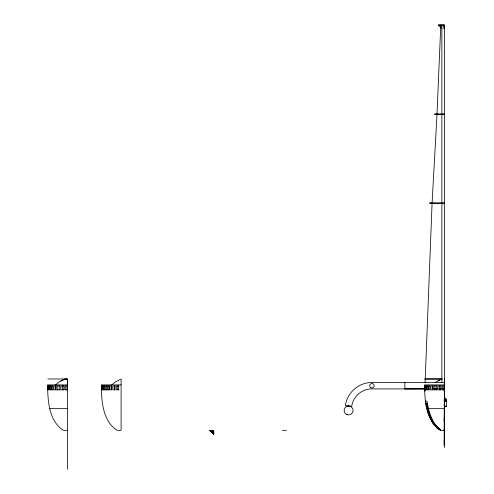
<?xml version="1.0" encoding="UTF-8"?>
<svg xmlns="http://www.w3.org/2000/svg" width="494" height="494" viewBox="0 0 494 494"><rect width="100%" height="100%" fill="white"/><g stroke="black" fill="none" stroke-linecap="round" stroke-linejoin="round"><path stroke-width="0.74" d="M67.388 390.834L67.388 378.978L47.862 378.978M444.192 445.162C444.304 429.811 444.495 454.912 444.192 441.506M444.192 430.348L444.39 424.716L444.39 430.348L440.444 430.348L436.258 427.483M444.192 421.333L444.192 419.925M444.192 419.628L444.39 389.235M444.39 421.333L444.39 378.978M425.081 382.48L432.083 203.127L437.023 114.207L440.734 26.441L440.642 26.923M111.632 384.912L115.664 381.72L121.104 379.04L121.104 430.348L117.158 430.348C102.474 420.968 101.455 400.659 101.35 384.906L121.104 384.906M440.382 26.793C440.79 23.724 439.963 29.097 441.08 26.096M55.217 385.11L59.546 381.701L64.887 379.207A111.866 31.276 -90 0 1 65.943 379.028L66.554 378.978M435.578 382.393L437.054 381.405M60.682 381.028L63.084 379.818A112.99 31.591 -90 0 1 64.868 379.213M440.086 379.818L437.684 381.028L440.086 379.818A112.99 31.591 -90 0 1 441.871 379.213M347.436 414.756L346.356 414.312A4.483 4.483 0 0 1 346.356 406.543L348.597 405.938M64.887 379.207L67.369 378.978L67.388 469.3M444.39 388.37L444.168 388.389A0.988 0.988 0 0 0 443.674 390.032M444.39 447.478L444.39 24.7L438.462 24.7L438.462 25.293L444.39 25.293M443.896 26.096L444.39 26.096M443.896 26.793L444.39 26.793M444.39 28.714L443.896 28.714L443.896 25.293M434.51 113.91L444.39 113.91M436.035 114.207L438.011 114.207M434.51 114.503L444.39 114.503M429.57 202.83L444.39 202.83M431.095 203.127L433.071 203.127M429.57 203.423L444.39 203.423M444.39 382.566L371.84 382.566C358.872 382.27 346.905 392.749 345.417 405.63L351.777 406.253C352.975 396.472 362.164 388.63 372.007 388.92L425.396 388.914M67.388 384.906L47.634 384.906C47.739 400.659 48.758 420.968 63.442 430.348L67.388 430.348M444.39 384.906L424.636 384.906C424.655 400.22 425.772 418.671 438.499 429.163M47.683 385.894L47.683 389.846M51.228 385.894L49.987 385.894L49.987 389.846L51.228 389.846M52.839 385.894L51.642 385.894L51.642 389.846L52.839 389.846M60.002 385.894L56.254 385.894L56.254 389.846L60.002 389.846M63.992 385.894L60.91 385.894L60.91 389.846L63.992 389.846M67.388 385.894L64.949 385.894L64.949 389.846L67.388 389.846M101.394 385.894L101.394 389.846M104.938 385.894L102.48 385.894L102.48 389.846L104.938 389.846M107.149 385.894L105.339 385.894L105.339 389.846L107.149 389.846M118.986 385.894L116.238 385.894L116.238 389.846L118.986 389.846M424.686 385.894L424.686 389.846M428.23 385.894L426.989 385.894L426.989 389.846L428.23 389.846M436.999 385.894L433.257 385.894L433.257 389.846L436.999 389.846M440.994 385.894L437.912 385.894L437.912 389.846L440.994 389.846M444.39 385.894L441.951 385.894L441.951 389.846L444.39 389.846M404.876 388.741L424.865 388.741M434.09 388.741L437.171 388.741M425.414 388.827L404.876 388.914L404.876 382.566M434.109 388.809L437.289 388.803M439.073 388.803L441.148 388.803M434.473 388.908L436.795 388.914M439.055 388.908L440.592 388.914M424.636 388.969L425.229 388.969M425.007 389.846L425.383 389.846L425.383 385.894L425.007 385.894L424.933 390.34M424.636 390.334L425.229 390.334M425.229 390.834L424.642 391.038M444.39 397.973L444.983 397.973M444.328 398.763L445.872 399.158M444.39 399.158L446.366 399.158L446.366 406.667L444.39 406.667M444.39 399.751L446.366 399.751M444.192 400.541L444.699 400.862M444.131 400.739L446.366 400.739M425.439 401.134L427.014 401.134C428.675 411.385 431.558 422.981 440.438 429.379L440.438 429.656C431.657 423.951 428.65 412.83 426.816 403.11L426.137 403.11C427.928 413.138 431.299 424.686 440.438 430.237M444.39 401.134L446.366 401.134M425.735 403.11C427.421 410.588 429.453 418.998 434.485 425.334M446.366 406.469L445.576 406.667M49.838 408.655L67.388 408.655M426.841 408.655L444.39 408.655M213.779 434.275L209.833 430.348L213.779 430.348L213.779 434.3L209.833 430.348L213.779 431.67M282.457 430.348L286.397 430.348M213.779 434.053L209.833 430.348L213.779 432.324M213.779 433.646L209.833 430.348L213.779 432.985M445.347 398.763L445.823 399.158M209.833 430.348L211.518 431.75M445.248 398.763L445.674 399.158M438.462 25.293L441.883 28.714M445.088 398.763L445.44 399.158M444.884 398.763L445.131 399.158M444.649 398.763L444.773 399.158M424.877 388.364L424.933 389.352L424.889 388.364M445.588 400.739L445.588 401.134M445.174 400.739L445.174 401.134M444.192 389.235L444.192 391.507M444.192 417.362L444.192 441.049M443.019 385.894L443.019 389.846M441.883 25.293L441.883 382.356M440.827 385.894L440.827 389.846M439.536 385.894L439.536 389.846M437.023 113.91L437.023 114.503M436.789 385.894L436.789 389.846M434.881 385.894L434.881 389.846M432.213 385.894L432.213 389.846M432.083 202.83L432.083 203.423M427.897 385.894L427.897 389.846M118.702 385.894L118.702 389.846M117.757 385.894L117.757 389.846M114.472 385.894L114.472 389.846M111.607 385.894L111.607 389.846M108.946 385.894L108.946 389.846M106.562 385.894L106.562 389.846M104.629 385.894L104.629 389.846M103.691 385.894L103.691 389.846M103.141 385.894L103.141 389.846M66.017 385.894L66.017 389.846M63.825 385.894L63.825 389.846M62.534 385.894L62.534 389.846M59.786 385.894L59.786 389.846M57.884 385.894L57.884 389.846M55.211 385.894L55.211 389.846M52.827 385.894L52.827 389.846M50.894 385.894L50.894 389.846M442.964 388.969A1.482 1.482 0 0 1 444.39 387.87M346.356 414.312A4.483 4.483 0 0 0 353.08 410.428A4.483 4.483 0 0 0 346.356 406.543M445.082 405.877L445.082 406.667L445.082 405.877M442.136 378.978L424.865 378.978L442.136 378.978M48.381 385.894L48.004 385.894L48.004 389.846L48.381 389.846L48.381 385.894M49.412 385.894L48.776 385.894L48.776 389.846L49.412 389.846L49.412 385.894M55.452 385.894L53.729 385.894L53.729 389.846L55.452 389.846L55.452 385.894M102.104 385.894L101.708 385.894L101.708 389.846L102.104 389.846L102.104 385.894M109.168 385.894L107.426 385.894L107.426 389.846L109.168 389.846L109.168 385.894M111.768 385.894L109.94 385.894L109.94 389.846L111.768 389.846L111.768 385.894M115.022 385.894L112.879 385.894L112.879 389.846L115.022 389.846L115.022 385.894M426.415 385.894L425.779 385.894L425.779 389.846L426.415 389.846L426.415 385.894M429.842 385.894L428.644 385.894L428.644 389.846L429.842 389.846L429.829 385.894M432.454 385.894L430.731 385.894L430.731 389.846L432.454 389.846L432.454 385.894M370.803 387.685A2.242 2.242 0 0 0 374.168 385.74A2.242 2.242 0 0 0 370.803 383.801A2.242 2.242 0 0 0 370.803 387.685"/></g></svg>
